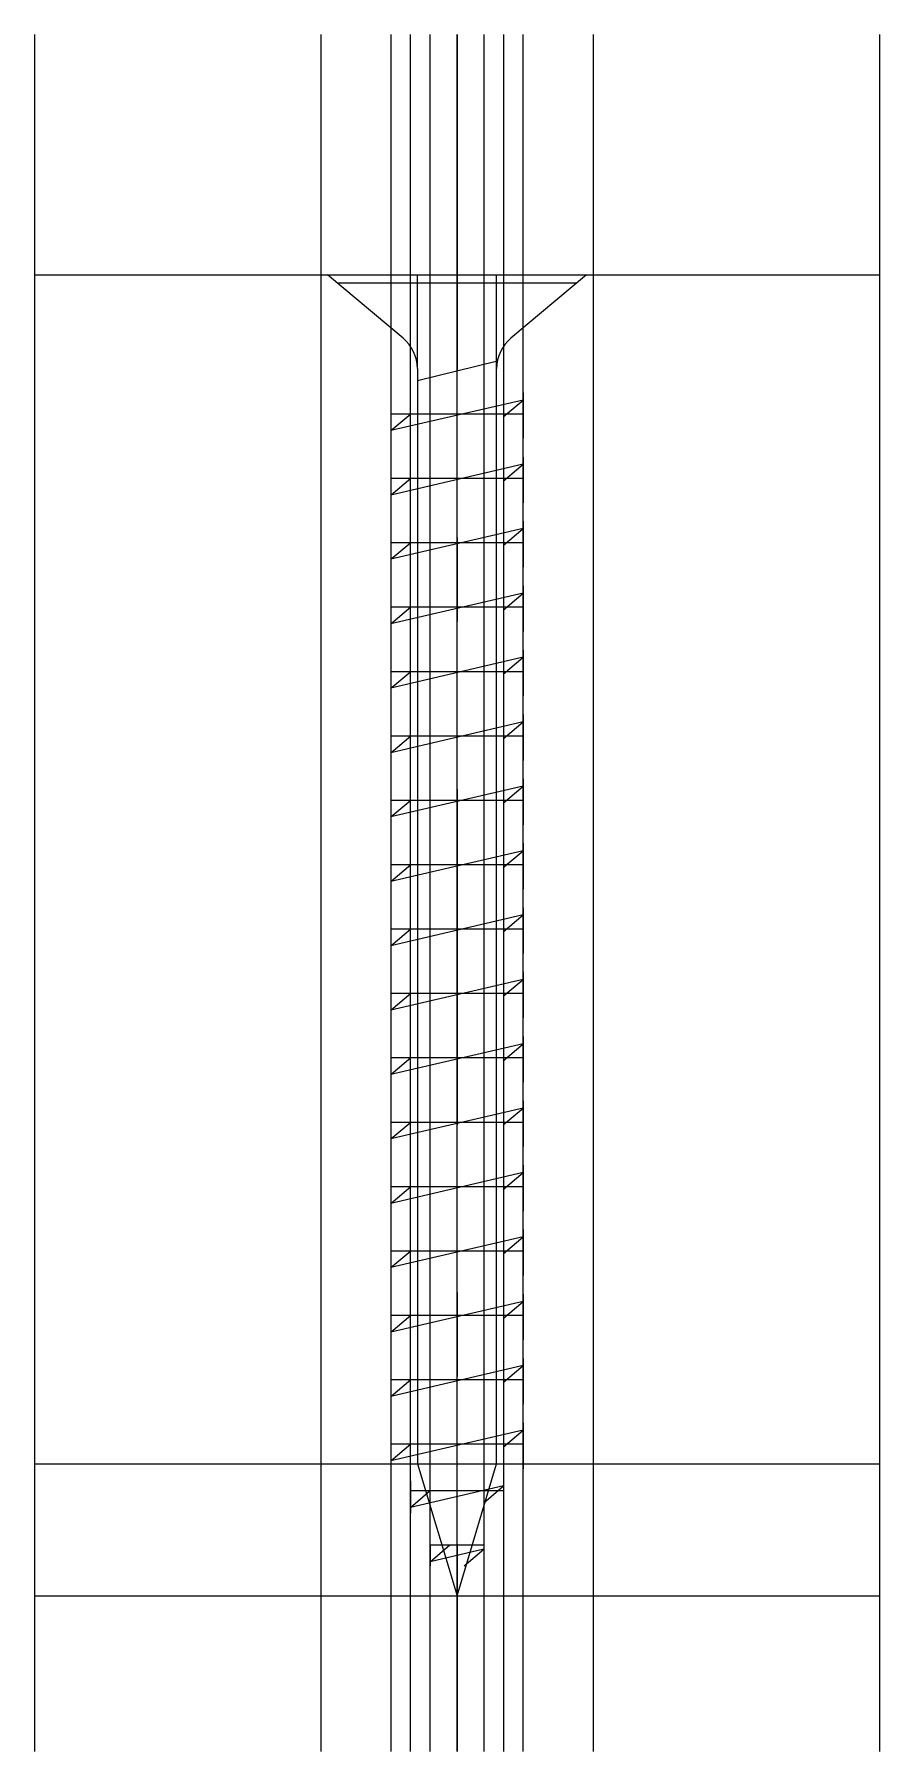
# Model space of a CAD drawing. Extents: x -16 to 16, y -55.9 to 9.1.
import ezdxf

# ---------------------------------------------------------------- set-up
doc = ezdxf.new("R2010")
doc.units = 0
doc.linetypes.add('CENTER', pattern=[28.575, 12.7, -6.35, 3.175, -6.35])
doc.layers.get('0').update_dxf_attribs({"linetype": 'CONTINUOUS'})

msp = doc.modelspace()

# ---------------------------------------------------------------- linework, layer by layer
at = {"linetype": 'CONTINUOUS'}
for p, q in [((-16, 9.1), (-16, -55.9)), ((-5.15, 9.1), (-5.15, -55.9)), ((-2.5, 9.1), (-2.5, -55.9)), ((-1.76, -55.9), (-1.76, 9.1)), ((-1.02, -55.9), (-1.02, 9.1)), ((0, -55.9), (0, 9.1)), ((1.02, 9.1), (1.02, -55.9)), ((1.76, 9.1), (1.76, -55.9)), ((2.5, -55.9), (2.5, 9.1)), ((5.15, 9.1), (5.15, -55.9)), ((16, 9.1), (16, -55.9)), ((-16, 0), (16, 0)), ((-4.9, 0), (4.9, 0)), ((-2.04, -2.4), (-4.9, 0)), ((-1.5, -3.55), (-1.5, 0)), ((1.5, -3.55), (1.5, 0)), ((4.9, 0), (2.04, -2.4)), ((-4.54, -0.3), (4.54, -0.3)), ((-1.5, -4), (1.53, -3.26)), ((-1.5, -3.55), (-1.5, -45)), ((1.5, -45), (1.5, -3.55)), ((-2.5, -4.46), (-2.5, -6.19)), ((0, -6.19), (0, -4.46)), ((2.5, -4.46), (2.5, -6.19)), ((2.5, -4.74), (-2.5, -5.9)), ((1.75, -5.38), (2.5, -4.74)), ((-2.5, -5.26), (2.5, -5.26)), ((-2.5, -5.9), (-1.75, -5.26)), ((-2.5, -6.9), (-2.5, -8.63)), ((0, -8.63), (0, -6.9)), ((2.5, -6.9), (2.5, -8.63)), ((2.5, -7.17), (-2.5, -8.34)), ((-2.5, -7.7), (2.5, -7.7)), ((-2.5, -8.34), (-1.75, -7.7)), ((1.75, -7.81), (2.5, -7.17)), ((-2.5, -9.33), (-2.5, -11.07)), ((2.5, -9.61), (-2.5, -10.77)), ((0, -11.07), (0, -9.33)), ((1.75, -10.25), (2.5, -9.61)), ((2.5, -9.33), (2.5, -11.07)), ((-2.5, -10.13), (2.5, -10.13)), ((-2.5, -10.77), (-1.75, -10.13)), ((-2.5, -11.77), (-2.5, -13.5)), ((2.5, -12.05), (-2.5, -13.21)), ((0, -13.5), (0, -11.77)), ((1.75, -12.69), (2.5, -12.05)), ((2.5, -11.77), (2.5, -13.5)), ((-2.5, -12.57), (2.5, -12.57)), ((-2.5, -13.21), (-1.75, -12.57)), ((-2.5, -14.21), (-2.5, -15.94)), ((0, -15.94), (0, -14.21)), ((2.5, -14.21), (2.5, -15.94)), ((2.5, -14.48), (-2.5, -15.65)), ((1.75, -15.12), (2.5, -14.48)), ((-2.5, -15.01), (2.5, -15.01)), ((-2.5, -15.65), (-1.75, -15.01)), ((-2.5, -16.64), (-2.5, -18.38)), ((0, -18.38), (0, -16.64)), ((2.5, -16.64), (2.5, -18.38)), ((2.5, -16.92), (-2.5, -18.09)), ((-2.5, -17.45), (2.5, -17.45)), ((-2.5, -18.09), (-1.75, -17.45)), ((1.75, -17.56), (2.5, -16.92)), ((-2.5, -19.08), (-2.5, -20.82)), ((2.5, -19.36), (-2.5, -20.52)), ((0, -20.82), (0, -19.08)), ((1.75, -20), (2.5, -19.36)), ((2.5, -19.08), (2.5, -20.82)), ((-2.5, -19.88), (2.5, -19.88)), ((-2.5, -20.52), (-1.75, -19.88)), ((-2.5, -21.52), (-2.5, -23.25)), ((2.5, -21.8), (-2.5, -22.96)), ((0, -23.25), (0, -21.52)), ((1.75, -22.44), (2.5, -21.8)), ((2.5, -21.52), (2.5, -23.25)), ((-2.5, -22.32), (2.5, -22.32)), ((-2.5, -22.96), (-1.75, -22.32)), ((-2.5, -23.96), (-2.5, -25.69)), ((0, -25.69), (0, -23.96)), ((2.5, -23.96), (2.5, -25.69)), ((2.5, -24.23), (-2.5, -25.4)), ((1.75, -24.87), (2.5, -24.23)), ((-2.5, -24.76), (2.5, -24.76)), ((-2.5, -25.4), (-1.75, -24.76)), ((-2.5, -26.39), (-2.5, -28.13)), ((0, -28.13), (0, -26.39)), ((2.5, -26.39), (2.5, -28.13)), ((2.5, -26.67), (-2.5, -27.83)), ((-2.5, -27.19), (2.5, -27.19)), ((-2.5, -27.83), (-1.75, -27.19)), ((1.75, -27.31), (2.5, -26.67)), ((-2.5, -28.83), (-2.5, -30.56)), ((2.5, -29.11), (-2.5, -30.27)), ((0, -30.56), (0, -28.83)), ((1.75, -29.75), (2.5, -29.11)), ((2.5, -28.83), (2.5, -30.56)), ((-2.5, -29.63), (2.5, -29.63)), ((-2.5, -30.27), (-1.75, -29.63)), ((-2.5, -31.27), (-2.5, -33)), ((2.5, -31.54), (-2.5, -32.71)), ((0, -33), (0, -31.27)), ((1.75, -32.18), (2.5, -31.54)), ((2.5, -31.27), (2.5, -33)), ((-2.5, -32.07), (2.5, -32.07)), ((-2.5, -32.71), (-1.75, -32.07)), ((-2.5, -33.7), (-2.5, -35.44)), ((0, -35.44), (0, -33.7)), ((2.5, -33.7), (2.5, -35.44)), ((2.5, -33.98), (-2.5, -35.15)), ((1.75, -34.62), (2.5, -33.98)), ((-2.5, -34.51), (2.5, -34.51)), ((-2.5, -35.15), (-1.75, -34.51)), ((-2.5, -36.14), (-2.5, -37.88)), ((0, -37.88), (0, -36.14)), ((2.5, -36.14), (2.5, -37.88)), ((2.5, -36.42), (-2.5, -37.58)), ((-2.5, -36.94), (2.5, -36.94)), ((-2.5, -37.58), (-1.75, -36.94)), ((1.75, -37.06), (2.5, -36.42)), ((-2.5, -38.58), (-2.5, -40.31)), ((2.5, -38.86), (-2.5, -40.02)), ((0, -40.31), (0, -38.58)), ((1.75, -39.5), (2.5, -38.86)), ((2.5, -38.58), (2.5, -40.31)), ((-2.5, -39.38), (2.5, -39.38)), ((-2.5, -40.02), (-1.75, -39.38)), ((-2.5, -41.02), (-2.5, -42.75)), ((2.5, -41.29), (-2.5, -42.46)), ((0, -42.75), (0, -41.02)), ((1.75, -41.93), (2.5, -41.29)), ((2.5, -41.02), (2.5, -42.75)), ((-2.5, -41.82), (2.5, -41.82)), ((-2.5, -42.46), (-1.75, -41.82)), ((-2.5, -43.45), (-2.5, -45.19)), ((0, -45.19), (0, -43.45)), ((2.5, -43.45), (2.5, -45.19)), ((2.5, -43.73), (-2.5, -44.89)), ((1.75, -44.37), (2.5, -43.73)), ((-2.5, -44.25), (2.5, -44.25)), ((-2.5, -44.89), (-1.75, -44.25)), ((-16, -45), (16, -45)), ((-1.5, -45), (0, -50)), ((0, -50), (1.5, -45)), ((-1.76, -45.65), (-1.76, -46.87)), ((1.76, -45.84), (-1.76, -46.66)), ((-1.76, -46.02), (1.76, -46.02)), ((-1.76, -46.66), (-1.01, -46.02)), ((0, -46.87), (0, -45.65)), ((1.01, -46.48), (1.76, -45.84)), ((1.76, -45.65), (1.76, -46.87)), ((-1.02, -48.07), (-1.02, -48.87)), ((-1.02, -48.07), (1.02, -48.07)), ((-1.02, -48.71), (-0.27, -48.07)), ((0, -48.87), (0, -48.07)), ((1.02, -48.07), (1.02, -48.87)), ((1.02, -48.23), (-1.02, -48.71)), ((0.27, -48.87), (1.02, -48.23)), ((-16, -50), (16, -50))]:
    msp.add_line(p, q, dxfattribs=at)
at = {"linetype": 'CENTER'}
msp.add_line((0, 9.1), (0, -55.9), dxfattribs=at)
at = {"linetype": 'CONTINUOUS'}
for centre, start, end in [((-3, -3.553), 0.09794, 50.20829), ((3, -3.553), 129.79171, 179.90206)]:
    msp.add_arc(centre, 1.5, start, end, dxfattribs=at)

doc.saveas('drawing.dxf')
